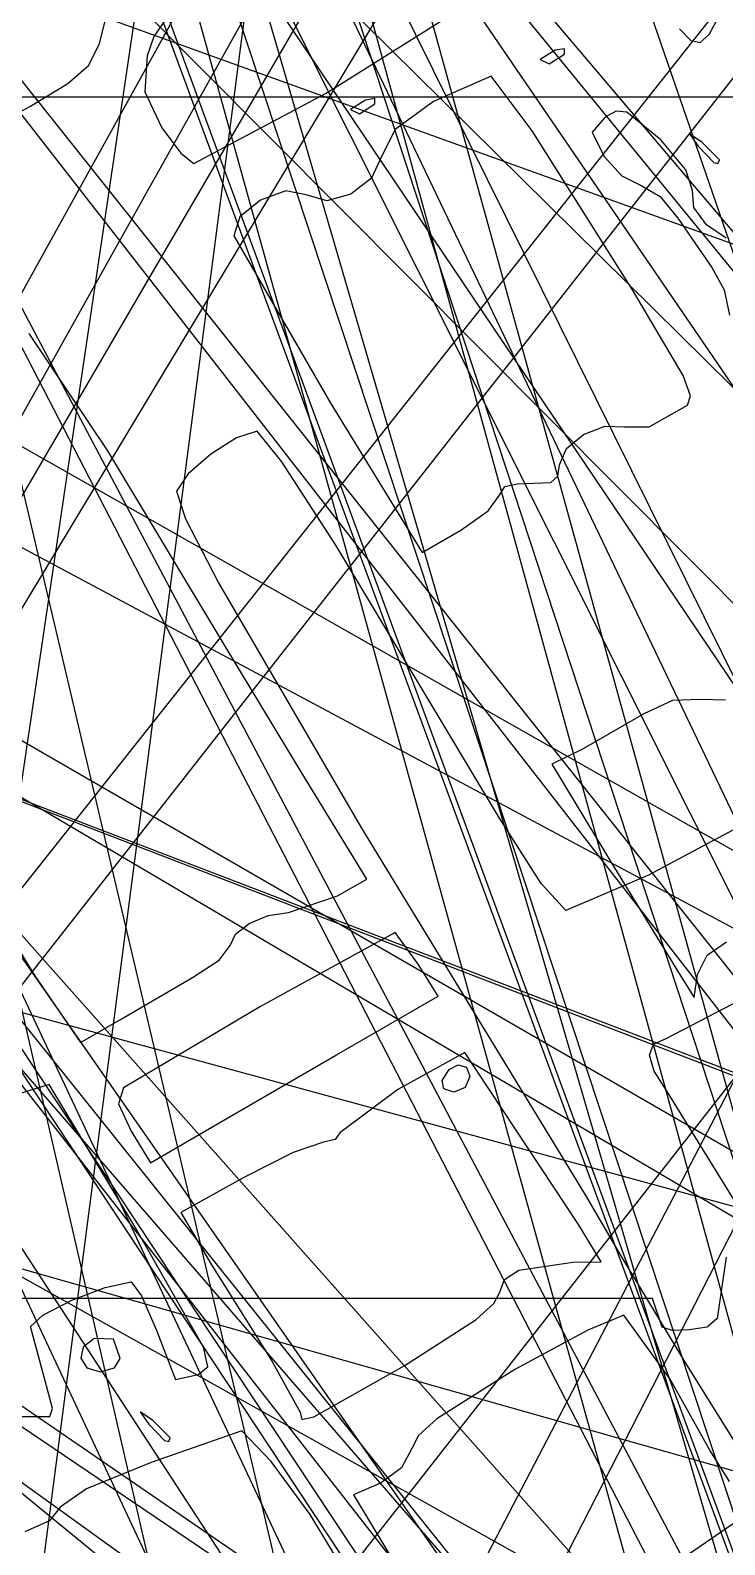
# Model space of a CAD drawing. Extents: x -99 to 383, y -48 to 207.
# Drawn here: x 135.2 to 154.82, y 21.66 to 64.47 of the extents above; entities that cross this region are included whole.
import ezdxf

# ---------------------------------------------------------------- set-up
doc = ezdxf.new("R2010")
doc.units = 0

msp = doc.modelspace()

# ---------------------------------------------------------------- linework, layer by layer
at = {"layer": 'Image'}
for p, q in [((101.618311, 195.175285), (164.545, 3.69192)), ((161.221387, 3.980536), (98.29404, 194.193918)), ((112.0605, 189.56777), (162.789, 5.92466)), ((161.73033, 3.283581), (111.00217, 188.15977)), ((98.514306, 160.461684), (174.118, 7.71482)), ((174.118, 2.49372), (98.514306, 160.461684)), ((175.2651, -0.499185), (120.148106, 159.615018)), ((142.370657, 4.642059), (109.1677, 148.746749)), ((112.06048, 148.749853), (145.263, 7.85132)), ((103.106359, 143.669655), (168.293, 13.4708)), ((111.02801, 141.129171), (159.478, 9.44914)), ((161.548, 3.52248), (112.22885, 137.107511)), ((206.60467, 133.791409), (139, 3.87526)), ((141.257667, 3.593033), (207.73356, 133.509187)), ((172.17357, 124.26498), (106.465, 5.59171)), ((201.681968, 124.478666), (109.909, 8.60608)), ((111.97722, 8.182747), (202.94071, 124.137289)), ((148.8957, 123.631888), (133.453, 4.93895)), ((109.883767, 6.41889), (180.07142, 123.138027)), ((129.208541, 4.374506), (146.77331, 123.067444)), ((224.102197, 123.071226), (133.156, 6.82236)), ((107.718038, 4.922399), (173.42661, 122.291358)), ((175.813593, 121.374137), (107.757, 4.655)), ((95.692643, 120.83883), (148.101, 9.25269)), ((159.11882, 3.331999), (16.17778, 120.361923)), ((144.969, 7.54461), (92.644665, 119.045441)), ((111.220155, 118.55155), (186.589, 8.27903)), ((184.913144, 1.674289), (110.67067, 111.9468)), ((85.954983, 108.532942), (152.405, 13.226)), ((86.942761, 107.580926), (155.025, 4.66925)), ((75.936123, 105.33438), (156.78, 14.3175)), ((79.887232, 105.14623), (157.72, 8.06155)), ((157.72, 5.52155), (79.887232, 105.14623)), ((150.271, 6.59378), (85.87547, 105.216832)), ((157.024, 2.39359), (88.85963, 105.216832)), ((101.33667, 105.286998), (180.851, 5.36021)), ((180.851, 3.10244), (101.33667, 105.286998)), ((109.23889, 105.286998), (161.86, 5.7097)), ((161.86, 3.45192), (109.23889, 105.286998)), ((22.423933, 102.747636), (164.878, 5.0747)), ((156.967837, 9.707873), (76.124272, 102.93549)), ((165.865944, 4.086923), (21.46654, 101.759859)), ((116.13808, 92.869547), (196.952, 12.9275)), ((133.126124, 89.482854), (156.578, 4.84142)), ((129.27591, 89.222253), (196.537, 9.7746)), ((196.53699, 6.930752), (129.27591, 89.222253)), ((160.115479, 2.513088), (135.43385, 87.154523)), ((197.875363, 5.193932), (118.42365, 85.135992)), ((105.005315, 76.500654), (156.817, 57.7957)), ((221.902, 3.32284), (99.07898, 73.079475)), ((98.341382, 69.445155), (221.902, 3.32284)), ((137.16118, 64.090607), (137.399972, 65.076821)), ((139.000513, 64.744727), (138.690289, 64.29181)), ((143.565692, 62.692935), (147.056492, 64.891945)), ((154.381408, 64.346295), (154.660524, 64.858975)), ((138.690289, 64.29181), (138.505472, 63.745517)), ((153.546224, 64.506197), (153.871248, 64.184783)), ((154.13398, 64.126523), (154.381408, 64.346295)), ((136.848706, 63.469901), (137.16118, 64.090607)), ((150.033579, 63.908328), (149.611788, 63.643018)), ((149.86117, 63.518421), (150.29915, 63.797412)), ((150.29764, 63.949003), (150.033579, 63.908328)), ((150.29915, 63.797412), (150.29764, 63.949003)), ((150.29915, 63.797412), (150.29915, 63.797412)), ((153.871248, 64.184783), (154.13398, 64.126523)), ((136.263169, 62.964741), (136.848706, 63.469901)), ((138.505472, 63.745517), (138.434899, 62.729558)), ((149.611788, 63.643018), (149.86117, 63.518421)), ((135.205192, 62.325161), (136.263169, 62.964741)), ((148.222602, 63.176662), (146.596382, 62.454572)), ((149.387562, 61.623732), (148.222602, 63.176662)), ((180.089018, 62.5775), (107.499, 62.5775)), ((138.434899, 62.729558), (138.921326, 61.716017)), ((139.826243, 60.699717), (143.565683, 62.692937)), ((143.565683, 62.692937), (143.565692, 62.692935)), ((144.936472, 62.537921), (144.672411, 62.497245)), ((144.937982, 62.386329), (144.936472, 62.537921)), ((134.081307, 61.717565), (135.205194, 62.325161)), ((135.205194, 62.325161), (135.205192, 62.325161)), ((144.672411, 62.497245), (144.25062, 62.231935)), ((144.25062, 62.231935), (144.500002, 62.107338)), ((144.500002, 62.107338), (144.937982, 62.386329)), ((144.937982, 62.386329), (144.937982, 62.386329)), ((146.596382, 62.454572), (145.512809, 61.665718)), ((151.756987, 62.182758), (151.449704, 62.015277)), ((152.056692, 62.157155), (151.756987, 62.182758)), ((153.016824, 61.368416), (152.056692, 62.157155)), ((138.921326, 61.716017), (139.457858, 60.999696)), ((145.512809, 61.665718), (145.134702, 60.917912)), ((151.449704, 62.015277), (151.076349, 61.585525)), ((152.221012, 57.135052), (149.387562, 61.623732)), ((151.076349, 61.585525), (151.414511, 60.901237)), ((153.724228, 60.521704), (153.016824, 61.368416)), ((154.182604, 61.296673), (153.829823, 61.542896)), ((153.829823, 61.542896), (154.076037, 61.190117)), ((154.676492, 60.802785), (154.182604, 61.296673)), ((139.457858, 60.999696), (139.826243, 60.699717)), ((145.134702, 60.917912), (144.844205, 60.293863)), ((151.414511, 60.901237), (151.920423, 60.355927)), ((154.076037, 61.190117), (154.514526, 60.733054)), ((154.634519, 60.699203), (154.676493, 60.802784)), ((154.676493, 60.802784), (154.676492, 60.802785)), ((153.913726, 59.944826), (153.724228, 60.521704)), ((154.514526, 60.733054), (154.634519, 60.699203)), ((144.844205, 60.293863), (144.261869, 59.836855)), ((151.920423, 60.355927), (152.459781, 60.078083)), ((152.459781, 60.078083), (152.996694, 59.771187)), ((153.947179, 59.460169), (153.913726, 59.944826)), ((141.703172, 59.665787), (141.120129, 59.191773)), ((142.421148, 59.927976), (141.703172, 59.665787)), ((142.997262, 59.821712), (142.421148, 59.927976)), ((143.58159, 59.646325), (142.997262, 59.821712)), ((144.261869, 59.836855), (143.58159, 59.646325)), ((152.996694, 59.771187), (153.496691, 59.15603)), ((141.120129, 59.191773), (140.948812, 58.662562)), ((153.496691, 59.15603), (154.464289, 57.76226)), ((154.305713, 58.970063), (153.947179, 59.460169)), ((140.948812, 58.662562), (143.673352, 53.946412)), ((154.866426, 58.590754), (154.305713, 58.970063)), ((154.464289, 57.76226), (154.813098, 57.136542)), ((153.649615, 54.710904), (152.221012, 57.135052)), ((154.813098, 57.136542), (154.958178, 56.41727)), ((98.3959, 56.74518), (237.984, 3.2348)), ((237.301531, 3.234775), (98.3959, 56.74518)), ((137.394465, 52.582152), (135.170327, 55.898453)), ((153.854004, 54.135297), (153.649615, 54.710904)), ((143.673352, 53.946412), (146.276852, 49.711832)), ((153.773232, 53.868742), (153.854004, 54.135297)), ((152.687639, 53.260685), (153.773232, 53.868742)), ((141.609101, 53.133605), (141.024182, 52.945483)), ((142.306026, 52.268447), (141.609101, 53.133605)), ((150.836616, 53.045659), (151.437497, 53.280183)), ((151.437497, 53.280183), (151.996082, 53.255976)), ((151.996082, 53.255976), (152.687639, 53.260685)), ((141.024182, 52.945483), (140.3021, 52.490746)), ((150.356506, 52.647798), (150.836616, 53.045659)), ((140.737527, 47.008463), (137.394465, 52.582152)), ((140.3021, 52.490746), (139.663959, 51.933839)), ((143.831331, 49.915176), (142.306026, 52.268447)), ((150.160232, 52.181996), (150.356506, 52.647798)), ((139.663959, 51.933839), (139.330861, 51.439205)), ((149.914228, 51.687535), (150.105463, 51.868639)), ((150.105463, 51.868639), (150.160232, 52.181996)), ((139.330861, 51.439205), (139.583527, 50.658634)), ((148.46473, 51.330205), (148.610896, 51.577125)), ((148.610896, 51.577125), (148.960792, 51.650482)), ((148.960792, 51.650482), (149.914228, 51.687535)), ((148.142173, 50.885259), (148.464722, 51.330218)), ((148.464722, 51.330218), (148.46473, 51.330205)), ((139.583527, 50.658634), (140.51613, 48.853679)), ((147.369702, 50.335766), (148.142173, 50.885259)), ((121.93859, 50.459892), (201.203, 3.74089)), ((146.276852, 49.711832), (147.369702, 50.335766)), ((204.8225, 4.019336), (125.55803, 49.815123)), ((148.457101, 42.197505), (143.831331, 49.915176)), ((99.07817, 49.266267), (163.586, 13.2349)), ((163.586, 2.79269), (99.07817, 49.266267)), ((140.51613, 48.853679), (144.560211, 41.917405)), ((94.563305, 47.688112), (209.936, 16.3109)), ((142.880697, 43.459703), (140.737527, 47.008463)), ((153.350467, 45.522624), (152.540183, 45.147927)), ((154.128473, 45.551696), (153.350467, 45.522624)), ((154.84644, 45.53212), (154.128473, 45.551696)), ((152.540183, 45.147927), (150.824813, 44.159066)), ((150.824813, 44.159066), (149.93666, 43.726185)), ((149.93666, 43.726185), (151.50282, 41.133995)), ((131.903183, 43.339579), (135.311663, 37.765699)), ((144.707237, 40.475373), (142.880697, 43.459703)), ((156.677691, 42.733765), (152.672869, 40.585935)), ((149.633957, 40.353805), (148.457101, 42.197505)), ((144.560211, 41.917405), (150.883221, 31.547405)), ((151.50282, 41.133995), (153.51653, 37.836245)), ((209.461493, 8.296804), (94.0888, 41.059232)), ((143.88329, 40.002485), (144.707237, 40.475373)), ((150.336421, 39.586955), (149.633957, 40.353805)), ((152.672869, 40.585935), (150.336421, 39.586955)), ((142.49919, 39.529597), (143.88329, 40.002485)), ((141.389068, 39.223429), (141.921387, 39.443957)), ((141.921387, 39.443957), (142.49919, 39.529597)), ((140.998835, 38.922603), (141.389068, 39.223429)), ((145.50813, 38.965146), (141.705537, 36.875883)), ((146.159696, 38.066819), (145.50813, 38.965146)), ((140.536406, 38.188157), (140.84729, 38.596069)), ((140.84729, 38.596069), (140.998835, 38.922603)), ((154.328698, 38.326773), (154.876304, 38.705303)), ((139.78896, 37.697835), (140.536406, 38.188157)), ((153.171221, 35.968935), (157.404491, 38.175785)), ((154.059582, 37.780896), (154.328698, 38.326773)), ((135.311663, 37.765699), (136.617533, 35.860699)), ((137.7479, 36.504765), (139.78896, 37.697835)), ((146.728458, 37.168495), (146.159696, 38.066819)), ((153.51653, 37.836245), (153.964078, 37.13069)), ((153.964078, 37.13069), (154.059582, 37.780896)), ((141.705537, 36.875883), (137.83528, 34.571316)), ((143.859078, 35.511505), (146.728458, 37.168495)), ((136.617533, 35.860699), (137.747893, 36.504758)), ((137.747893, 36.504758), (137.7479, 36.504765)), ((152.815277, 35.805556), (153.171221, 35.968935)), ((147.485125, 35.578474), (145.58678, 34.52756)), ((150.696695, 30.710144), (147.485125, 35.578474)), ((152.700574, 35.49576), (152.815277, 35.805556)), ((139.792522, 33.153714), (143.859092, 35.511505)), ((143.859092, 35.511505), (143.859078, 35.511505)), ((147.034706, 35.093049), (147.295336, 35.223729)), ((147.295336, 35.223729), (147.523264, 35.162843)), ((147.523264, 35.162843), (147.620922, 34.896453)), ((152.82698, 35.048919), (152.700574, 35.49576)), ((146.838941, 34.784741), (147.034706, 35.093049)), ((146.891301, 34.548048), (146.838941, 34.784741)), ((146.838941, 34.784741), (146.838941, 34.784741)), ((147.620922, 34.896453), (147.48966, 34.580864)), ((153.194363, 34.474405), (152.82698, 35.048919)), ((135.737341, 34.669726), (134.734011, 34.361802)), ((138.138291, 30.680516), (135.737341, 34.669726)), ((137.83528, 34.571316), (137.6905, 34.126112)), ((145.58678, 34.52756), (143.952045, 33.307184)), ((147.17408, 34.449602), (146.891301, 34.548048)), ((147.48966, 34.580864), (147.17408, 34.449602)), ((155.352263, 30.979125), (153.194363, 34.474405)), ((137.6905, 34.126112), (138.049232, 33.350916)), ((138.049232, 33.350916), (138.595332, 32.452914)), ((138.595332, 32.452914), (139.792522, 33.153714)), ((143.485278, 33.03848), (142.632924, 32.746174)), ((143.814927, 33.117411), (143.485278, 33.03848)), ((143.952045, 33.307184), (143.814927, 33.117411)), ((142.632924, 32.746174), (141.239128, 32.043396)), ((141.239128, 32.043396), (139.459748, 31.048309)), ((150.883221, 31.547405), (151.830668, 29.916405)), ((139.459748, 31.048309), (140.325859, 29.573949)), ((140.09941, 27.245261), (138.138291, 30.680516)), ((151.335843, 29.651814), (150.696695, 30.710144)), ((140.325859, 29.573949), (142.007559, 26.885999)), ((149.00557, 29.422456), (150.536731, 29.647976)), ((150.536731, 29.647976), (151.335843, 29.651814)), ((151.830668, 29.916405), (153.665108, 26.865875)), ((154.861723, 29.7929), (154.608841, 28.057689)), ((148.467591, 28.799021), (148.604672, 29.157294)), ((148.604672, 29.157294), (149.00557, 29.422456)), ((136.371649, 28.570173), (137.319038, 28.932837)), ((137.319038, 28.932837), (138.052239, 29.087382)), ((138.052239, 29.087382), (138.345492, 28.693595)), ((138.345492, 28.693595), (138.757596, 27.746832)), ((148.301271, 28.479557), (148.467591, 28.799021)), ((152.785983, 28.621), (102.10363, 28.62107)), ((135.552269, 28.150852), (136.371649, 28.570173)), ((147.799318, 28.028091), (148.301271, 28.479557)), ((153.05663, 27.81202), (152.785983, 28.621)), ((135.203099, 27.826332), (135.552269, 28.150852)), ((135.617937, 26.289232), (135.203099, 27.826332)), ((145.770561, 26.715271), (147.799318, 28.028091)), ((151.972841, 28.147239), (150.959644, 27.729226)), ((153.279275, 26.339862), (151.972841, 28.147239)), ((154.608841, 28.057689), (154.330066, 27.813534)), ((137.009885, 27.485519), (136.692759, 27.241752)), ((137.549553, 27.470076), (137.009885, 27.485519)), ((137.743041, 26.923677), (137.549553, 27.470076)), ((138.757596, 27.746832), (139.304401, 26.329662)), ((150.959644, 27.729226), (148.889851, 26.611389)), ((153.341073, 27.712081), (153.05663, 27.81202)), ((153.822023, 27.73184), (153.341073, 27.712081)), ((154.330066, 27.813534), (153.822023, 27.73184)), ((136.692759, 27.241752), (136.62849, 26.930066)), ((140.217439, 26.688599), (140.09941, 27.245261)), ((136.62849, 26.930066), (136.797096, 26.661571)), ((136.797096, 26.661571), (137.178597, 26.547382)), ((137.178597, 26.547382), (137.577235, 26.657918)), ((137.577235, 26.657918), (137.743041, 26.923677)), ((137.743041, 26.923677), (137.743041, 26.923677)), ((139.946851, 26.472176), (140.217439, 26.688599)), ((142.007559, 26.885999), (142.823152, 25.404329)), ((143.212639, 25.272476), (145.770562, 26.715249)), ((145.770562, 26.715249), (145.770561, 26.715271)), ((148.889851, 26.611389), (146.68613, 25.220752)), ((153.665108, 26.865875), (155.499548, 23.937185)), ((135.828354, 25.509869), (135.617937, 26.289232)), ((139.304401, 26.329662), (139.946851, 26.472176)), ((154.399441, 24.331859), (153.279275, 26.339862)), ((134.863024, 25.284596), (135.75171, 25.287162)), ((135.75171, 25.287162), (135.828354, 25.509869)), ((138.660373, 25.17228), (138.307592, 25.418502)), ((138.307592, 25.418502), (138.553806, 25.065724)), ((142.823152, 25.404329), (142.877103, 25.19951)), ((142.877103, 25.19951), (143.212639, 25.272476)), ((138.553806, 25.065724), (138.992294, 24.60866)), ((141.182095, 24.88238), (138.615625, 23.986173)), ((139.154261, 24.678392), (138.660373, 25.17228)), ((142.012251, 24.013681), (141.182095, 24.88238)), ((146.68613, 25.220752), (146.171641, 24.750106)), ((138.992294, 24.60866), (139.112288, 24.574809)), ((139.112288, 24.574809), (139.154262, 24.678391)), ((139.154262, 24.678391), (139.154261, 24.678392)), ((146.171641, 24.750106), (145.979521, 24.376079)), ((138.615625, 23.986173), (136.787106, 23.242402)), ((143.110741, 22.517851), (142.012251, 24.013681)), ((145.979521, 24.376079), (145.694314, 23.835742)), ((154.95762, 23.442975), (154.399441, 24.331859)), ((145.694314, 23.835742), (145.114595, 23.413115)), ((136.787106, 23.242402), (136.049155, 22.723903)), ((145.114595, 23.413115), (144.337779, 23.069261)), ((136.049155, 22.723903), (135.745957, 22.339134)), ((144.337779, 23.069261), (145.908259, 20.469651)), ((135.745957, 22.339134), (135.045164, 22.022607)), ((145.206771, 19.068501), (143.110741, 22.517851)), ((153.193729, 20.982606), (155.515799, 22.569396))]:
    msp.add_line(p, q, dxfattribs=at)

doc.saveas('drawing.dxf')
